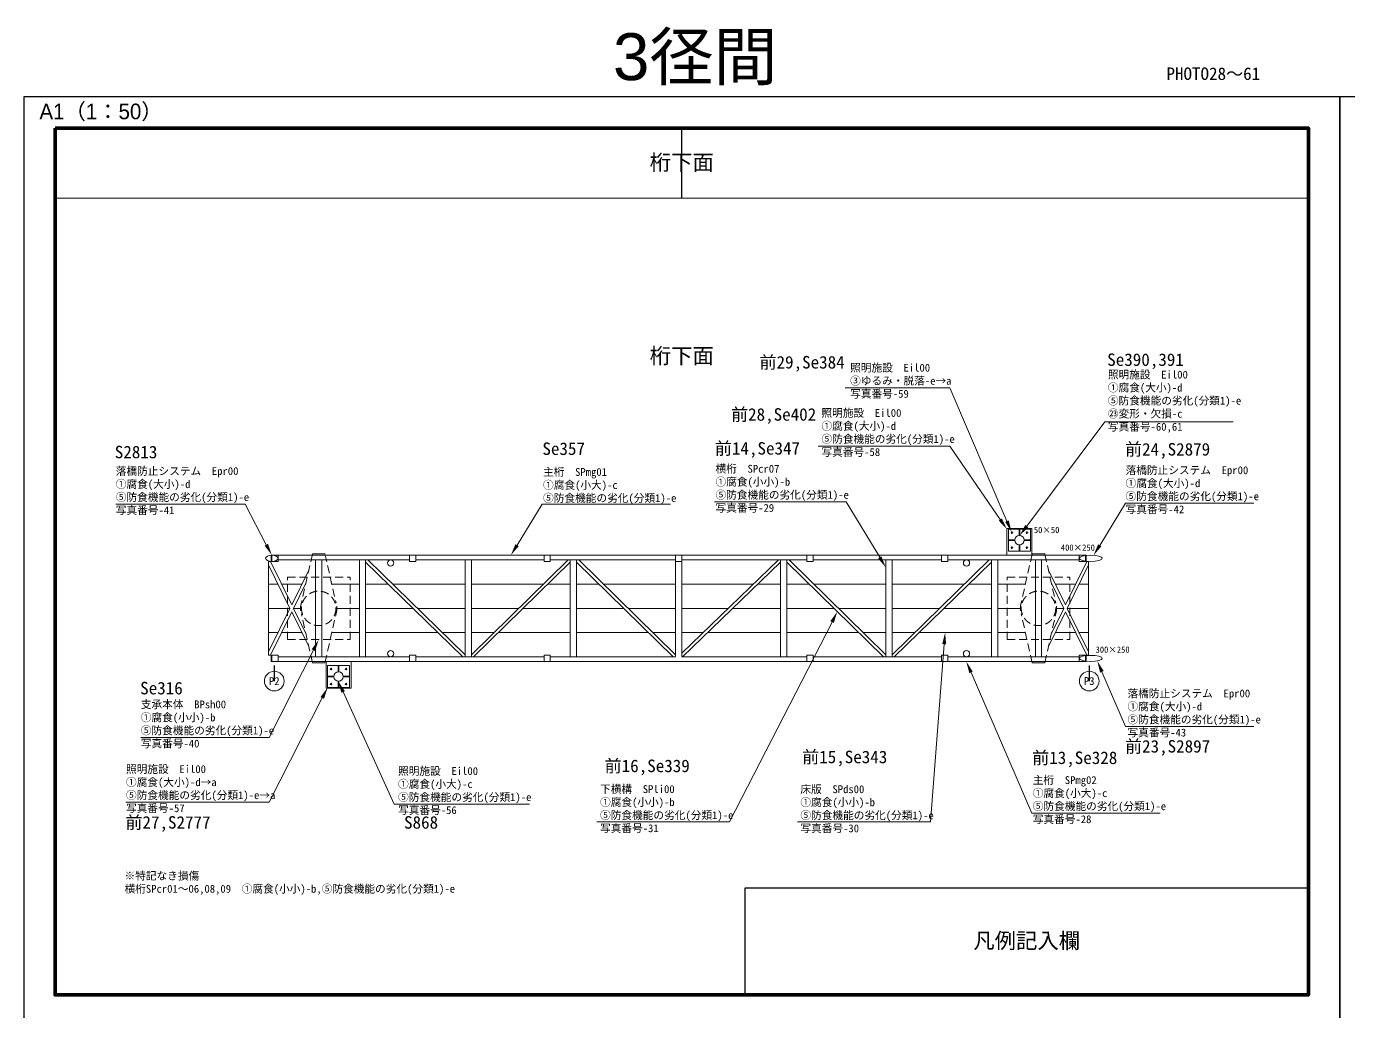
# Model space of a CAD drawing. Header units: millimetres. Extents: x 1420435 to 1630685, y -90750 to 107450.
# Drawn here: x 1504619 to 1546836, y -30850 to 600 of the extents above; entities that cross this region are included whole.
import ezdxf
from ezdxf import colors
from ezdxf.entities.mleader import LeaderData, LeaderLine
from ezdxf.math import Vec2, Vec3

# ---------------------------------------------------------------- set-up
doc = ezdxf.new("R2010")
doc.units = ezdxf.units.MM
doc.linetypes.add('DASHED', pattern=[19.05, 12.7, -6.35])
doc.layers.get('Defpoints').update_dxf_attribs({"color": 4})
for name, color, linetype, lineweight in [('D-DCR-HCH1', 7, 'Continuous', 13), ('D-MTR-FRAM', 7, 'Continuous', 13), ('D-STR', 1, 'Continuous', 13), ('D-STR-DIM', 7, 'Continuous', 13), ('D-STR-HTXT', 7, 'Continuous', 13), ('D-STR-TXT', 7, 'Continuous', 13), ('D-TTL', 2, 'Continuous', 140)]:
    doc.layers.add(name, color=color, linetype=linetype, lineweight=lineweight)
doc.styles.add('MS ゴシック', font='MS Gothic.ttf')
doc.styles.add('MSゴシック', font='MS Gothic.ttf')
doc.styles.get("Standard").update_dxf_attribs({"font": 'arial.ttf'})

msp = doc.modelspace()

# ---------------------------------------------------------------- linework, layer by layer
at = {"layer": 'D-DCR-HCH1', "color": 1}
for centre, major_axis, ratio in [((1512461, -16397), (-198, 0), 0.516072), ((1538629, -16397), (-370, 0), 0.263036)]:
    msp.add_ellipse(centre, major_axis=major_axis, ratio=ratio, dxfattribs=at)
at = {"layer": 'D-DCR-HCH1'}
msp.add_ellipse((1538629, -19597), major_axis=(-370, 0), ratio=0.263036, dxfattribs=at)
at = {"layer": 'D-MTR-FRAM'}
msp.add_lwpolyline([(1505535, -4892), (1505535, -30350), (1545585, -30350), (1545585, -4892)], close=True, dxfattribs=at)
at = {"layer": 'D-STR', "color": 0}
for p, q in [((1536750, -15447), (1535950, -15447)), ((1535950, -15447), (1535950, -16156)), ((1536341, -15668), (1536341, -15487)), ((1536359, -15668), (1536359, -15487)), ((1536750, -15447), (1536750, -16156)), ((1536200, -15808), (1536020, -15808)), ((1536200, -15826), (1536020, -15826)), ((1536341, -15967), (1536341, -16147)), ((1536359, -15967), (1536359, -16147)), ((1536500, -15808), (1536680, -15808)), ((1536500, -15826), (1536680, -15826)), ((1538479, -16297), (1512439, -16297)), ((1512439, -16497), (1512439, -16297)), ((1516859, -16447), (1512659, -16447)), ((1513759, -16257), (1514159, -16257)), ((1513759, -16257), (1513759, -16257)), ((1513859, -19547), (1513859, -16447)), ((1514059, -19547), (1514059, -16447)), ((1515259, -16457), (1515259, -17227)), ((1516859, -16447), (1515359, -16447)), ((1515459, -16457), (1515459, -17227)), ((1518639, -19477), (1515530, -16447)), ((1521159, -16447), (1517059, -16447)), ((1518639, -16457), (1518639, -17227)), ((1521927, -16447), (1518839, -19477)), ((1518839, -16457), (1518839, -17227)), ((1525359, -16447), (1521359, -16447)), ((1521999, -16457), (1521999, -17227)), ((1522199, -16457), (1522199, -17227)), ((1525359, -19477), (1522270, -16447)), ((1525359, -16457), (1525359, -17227)), ((1529559, -16447), (1525559, -16447)), ((1528647, -16447), (1525559, -19428)), ((1525559, -16457), (1525559, -17227)), ((1528719, -16457), (1528719, -17227)), ((1528919, -16457), (1528919, -17227)), ((1532079, -19477), (1528990, -16447)), ((1533859, -16447), (1529759, -16447)), ((1532079, -16457), (1532079, -17227)), ((1535387, -16447), (1532279, -19477)), ((1532279, -16457), (1532279, -17227)), ((1538259, -16447), (1534059, -16447)), ((1535459, -16457), (1535459, -17227)), ((1535659, -16457), (1535659, -17227)), ((1535916, -16257), (1535916, -16257)), ((1535916, -16257), (1535916, -16257)), ((1537159, -16257), (1536759, -16257)), ((1536759, -16257), (1536759, -16257)), ((1537159, -16257), (1537159, -16257)), ((1538479, -16297), (1538479, -16497)), ((1512359, -16497), (1512359, -19497)), ((1512439, -16497), (1512359, -16497)), ((1512359, -16611), (1513041, -17997)), ((1512416, -16497), (1513097, -17883)), ((1513642, -16774), (1513097, -17883)), ((1518567, -19547), (1515459, -16517)), ((1521999, -16517), (1518910, -19547)), ((1525287, -19547), (1522199, -16517)), ((1528719, -16517), (1525579, -19547)), ((1532007, -19547), (1528919, -16517)), ((1535459, -16517), (1532350, -19547)), ((1538479, -16497), (1538559, -16497)), ((1538559, -16497), (1538559, -19497)), ((1512359, -17227), (1512662, -17227)), ((1512775, -17227), (1513420, -17227)), ((1513153, -17996), (1513548, -17193)), ((1515259, -17227), (1514378, -17227)), ((1515259, -17227), (1515259, -17997)), ((1515459, -17227), (1515459, -17997)), ((1515459, -17227), (1516187, -17227)), ((1516331, -17227), (1518639, -17227)), ((1518639, -17227), (1518639, -17997)), ((1518839, -17227), (1518839, -17997)), ((1518839, -17227), (1521132, -17227)), ((1521275, -17227), (1521999, -17227)), ((1521999, -17227), (1521999, -17997)), ((1522199, -17227), (1522199, -17997)), ((1522199, -17227), (1522923, -17227)), ((1523065, -17227), (1525359, -17227)), ((1525359, -17227), (1525359, -17997)), ((1525559, -17227), (1525559, -17997)), ((1525559, -17227), (1527839, -17227)), ((1527983, -17227), (1528719, -17227)), ((1528719, -17227), (1528719, -17997)), ((1528919, -17227), (1528919, -17997)), ((1528919, -17227), (1529643, -17227)), ((1529785, -17227), (1532079, -17227)), ((1532079, -17227), (1532079, -17997)), ((1532279, -17227), (1532279, -17997)), ((1532279, -17227), (1534587, -17227)), ((1534730, -17227), (1535459, -17227)), ((1535459, -17227), (1535459, -17997)), ((1535659, -17227), (1535659, -17997)), ((1535659, -17227), (1536540, -17227)), ((1513041, -17997), (1512359, -19384)), ((1512359, -17997), (1513041, -17997)), ((1512415, -19497), (1513097, -18111)), ((1513097, -18111), (1513642, -19220)), ((1513109, -18022), (1513109, -18022)), ((1513153, -17996), (1513547, -18798)), ((1513153, -17997), (1513379, -17997)), ((1514539, -17997), (1515259, -17997)), ((1515259, -17997), (1515259, -18767)), ((1515459, -17997), (1515459, -18767)), ((1515459, -17997), (1516977, -17997)), ((1517120, -17997), (1518639, -17997)), ((1518639, -17997), (1518639, -18767)), ((1518839, -17997), (1518839, -18767)), ((1518839, -17997), (1520347, -17997)), ((1520490, -17997), (1521999, -17997)), ((1521999, -17997), (1521999, -18767)), ((1522199, -17997), (1522199, -18767)), ((1522199, -17997), (1523707, -17997)), ((1523850, -17997), (1525359, -17997)), ((1525359, -17997), (1525359, -18767)), ((1525559, -17997), (1525559, -18767)), ((1525559, -17997), (1527041, -17997)), ((1527185, -17997), (1528719, -17997)), ((1528719, -17997), (1528719, -18767)), ((1528919, -17997), (1528919, -18767)), ((1528919, -17997), (1530427, -17997)), ((1530570, -17997), (1532079, -17997)), ((1532079, -17997), (1532079, -18767)), ((1532279, -17997), (1532279, -18767)), ((1532279, -17997), (1533797, -17997)), ((1533940, -17997), (1535459, -17997)), ((1535459, -17997), (1535459, -18767)), ((1535659, -17997), (1535659, -18767)), ((1535659, -17997), (1536379, -17997)), ((1522199, -19497), (1522199, -18497)), ((1512359, -18767), (1512662, -18767)), ((1512775, -18767), (1513420, -18767)), ((1515259, -18767), (1514378, -18767)), ((1515259, -18767), (1515259, -19537)), ((1515459, -18767), (1515459, -19537)), ((1515459, -18767), (1517767, -18767)), ((1517910, -18767), (1518639, -18767)), ((1518639, -18767), (1518639, -19537)), ((1518839, -18767), (1518839, -19537)), ((1518839, -18767), (1519563, -18767)), ((1519705, -18767), (1521999, -18767)), ((1521999, -18767), (1521999, -19537)), ((1522199, -18767), (1522199, -19537)), ((1522199, -18767), (1524492, -18767)), ((1524635, -18767), (1525359, -18767)), ((1525359, -18767), (1525359, -19537)), ((1525559, -18767), (1526243, -18767)), ((1525559, -18767), (1525559, -19537)), ((1526387, -18767), (1528719, -18767)), ((1528719, -18767), (1528719, -19537)), ((1528919, -18767), (1528919, -19537)), ((1528919, -18767), (1531212, -18767)), ((1531355, -18767), (1532079, -18767)), ((1532079, -18767), (1532079, -19537)), ((1532279, -18767), (1532279, -19537)), ((1532279, -18767), (1533007, -18767)), ((1533151, -18767), (1535459, -18767)), ((1535459, -18767), (1535459, -19537)), ((1535659, -18767), (1535659, -19537)), ((1535659, -18767), (1536540, -18767)), ((1512439, -19497), (1512359, -19497)), ((1512439, -19697), (1512439, -19497)), ((1538479, -19697), (1512439, -19697)), ((1516859, -19547), (1512659, -19547)), ((1513759, -19737), (1514159, -19737)), ((1513759, -19737), (1513759, -19737)), ((1514159, -19737), (1514159, -19737)), ((1514193, -20547), (1514193, -19838)), ((1514993, -20547), (1514993, -19838)), ((1521159, -19547), (1517059, -19547)), ((1525359, -19547), (1521359, -19547)), ((1529559, -19547), (1525559, -19547)), ((1533859, -19547), (1529759, -19547)), ((1538259, -19547), (1534059, -19547)), ((1537159, -19737), (1536759, -19737)), ((1536759, -19737), (1536759, -19737)), ((1537159, -19737), (1537159, -19737)), ((1538479, -19497), (1538479, -19697)), ((1538479, -19497), (1538559, -19497)), ((1514443, -20168), (1514263, -20168)), ((1514443, -20186), (1514263, -20186)), ((1514584, -20028), (1514584, -19847)), ((1514602, -20028), (1514602, -19847)), ((1514743, -20168), (1514923, -20168)), ((1514743, -20186), (1514923, -20186)), ((1514993, -20547), (1514193, -20547)), ((1514584, -20327), (1514584, -20507)), ((1514602, -20327), (1514602, -20507))]:
    msp.add_line(p, q, dxfattribs=at)
at = {"layer": 'D-STR', "color": 0, "linetype": 'DASHED', "ltscale": 20}
for p, q in [((1513759, -16257), (1513406, -17822)), ((1514159, -16257), (1514512, -17822)), ((1536759, -16257), (1536406, -17822)), ((1537159, -16257), (1537512, -17822)), ((1512959, -18997), (1512959, -16997)), ((1512959, -16997), (1514959, -16997)), ((1514959, -18997), (1514959, -16997)), ((1535959, -18997), (1535959, -16997)), ((1535959, -16997), (1537959, -16997)), ((1537959, -18997), (1537959, -16997)), ((1513759, -19737), (1513406, -18173)), ((1514159, -19737), (1514512, -18173)), ((1536759, -19737), (1536406, -18173)), ((1537159, -19737), (1537512, -18173)), ((1512959, -18997), (1514959, -18997)), ((1535959, -18997), (1537959, -18997))]:
    msp.add_line(p, q, dxfattribs=at)
at = {"layer": 'D-STR', "color": 0, "linetype": 'DASHED'}
for p, q in [((1535950, -16297), (1535950, -16156)), ((1536750, -16297), (1535950, -16297)), ((1536750, -16156), (1536750, -16297)), ((1514993, -19697), (1514193, -19697)), ((1514193, -19697), (1514193, -19838)), ((1514993, -19838), (1514993, -19697))]:
    msp.add_line(p, q, dxfattribs=at)
at = {"layer": 'D-STR', "color": 0}
for points in [[(1536700, -15467), (1536000, -15467), (1536000, -16167), (1536700, -16167)], [(1512659, -16497), (1512459, -16497), (1512459, -16297), (1512659, -16297)], [(1517059, -16497), (1516859, -16497), (1516859, -16297), (1517059, -16297)], [(1521359, -16497), (1521159, -16497), (1521159, -16297), (1521359, -16297)], [(1525559, -16497), (1525359, -16497), (1525359, -16297), (1525559, -16297)], [(1529759, -16497), (1529559, -16497), (1529559, -16297), (1529759, -16297)], [(1534059, -16497), (1533859, -16497), (1533859, -16297), (1534059, -16297)], [(1538459, -16497), (1538259, -16497), (1538259, -16297), (1538459, -16297)], [(1512659, -19497), (1512459, -19497), (1512459, -19697), (1512659, -19697)], [(1514943, -20527), (1514243, -20527), (1514243, -19827), (1514943, -19827)], [(1517059, -19497), (1516859, -19497), (1516859, -19697), (1517059, -19697)], [(1521359, -19497), (1521159, -19497), (1521159, -19697), (1521359, -19697)], [(1529759, -19497), (1529559, -19497), (1529559, -19697), (1529759, -19697)], [(1534059, -19497), (1533859, -19497), (1533859, -19697), (1534059, -19697)], [(1538459, -19497), (1538259, -19497), (1538259, -19697), (1538459, -19697)]]:
    msp.add_lwpolyline(points, close=True, dxfattribs=at)
for points in [[(1536341, -15487), (1536359, -15487)], [(1536020, -15826), (1536020, -15808)], [(1536680, -15826), (1536680, -15808)], [(1536341, -16147), (1536359, -16147)], [(1514263, -20168), (1514263, -20186)], [(1514923, -20168), (1514923, -20186)], [(1514584, -20507), (1514602, -20507)]]:
    msp.add_lwpolyline(points, dxfattribs=at)
for centre, radius in [((1536110, -15577), 25), ((1536590, -15577), 25), ((1536110, -16057), 25), ((1536350, -15817), 150), ((1536590, -16057), 25), ((1516259, -16547), 100), ((1534659, -16547), 100), ((1516259, -19447), 100), ((1534659, -19447), 100), ((1514353, -19937), 25), ((1514593, -20177), 150), ((1514833, -19937), 25), ((1514353, -20417), 25), ((1514833, -20417), 25)]:
    msp.add_circle(centre, radius, dxfattribs=at)
at = {"layer": 'D-STR', "color": 0, "linetype": 'DASHED', "ltscale": 20}
for centre in [(1513959, -17997), (1536959, -17997)]:
    msp.add_circle(centre, 550, dxfattribs=at)
for centre, start, end in [((1513959, -17997), 162.3659, 197.6341), ((1513959, -17997), 342.3659, 17.6341), ((1536959, -17997), 162.3659, 197.6341), ((1536959, -17997), 342.3659, 17.6341)]:
    msp.add_arc(centre, 580, start, end, dxfattribs=at)
at = {"layer": 'D-STR-DIM'}
for p, q in [((1535559, -16447), (1534059, -16447)), ((1536859, -19547), (1536859, -16447)), ((1537059, -19547), (1537059, -16447)), ((1537821, -17883), (1537276, -16774)), ((1538503, -16497), (1537821, -17883)), ((1537877, -17997), (1538559, -16610)), ((1537765, -17998), (1537371, -17196)), ((1537499, -17227), (1538144, -17227)), ((1538256, -17227), (1538559, -17227)), ((1537276, -19220), (1537821, -18111)), ((1537765, -17998), (1537370, -18801)), ((1537539, -17997), (1537765, -17997)), ((1538502, -19497), (1537821, -18111)), ((1538559, -19383), (1537877, -17997)), ((1537877, -17997), (1538559, -17997)), ((1537499, -18767), (1538144, -18767)), ((1538256, -18767), (1538559, -18767))]:
    msp.add_line(p, q, dxfattribs=at)
at = {"layer": 'D-STR-TXT'}
for centre in [(1512540, -20321), (1538580, -20321)]:
    msp.add_circle(centre, 315, dxfattribs=at)
at = {"layer": 'D-TTL', "linetype": 'Continuous'}
msp.add_lwpolyline([(1505535, -2650), (1545585, -2650), (1545585, -30350), (1505535, -30350)], close=True, dxfattribs=at)
at = {"layer": 'Defpoints'}
for p, q in [((1525560, -4892), (1525560, -2650)), ((1512540, -19821), (1512540, -20321)), ((1538580, -19821), (1538580, -20321))]:
    msp.add_line(p, q, dxfattribs=at)
at = {"layer": 'Defpoints', "linetype": 'Continuous'}
for points in [[(1504535, -31350), (1546585, -31350), (1546585, -1650), (1504535, -1650)], [(1546585, -31350), (1588635, -31350), (1588635, -1650), (1546585, -1650)]]:
    msp.add_lwpolyline(points, close=True, dxfattribs=at)
at = {"layer": 'Defpoints'}
msp.add_lwpolyline([(1527578, -30350), (1545585, -30350), (1545585, -26935), (1527578, -26935)], close=True, dxfattribs=at)

# ---------------------------------------------------------------- texts
at = {"layer": 'D-STR-HTXT'}
msp.add_text('3径間', height=1500, dxfattribs=at).set_placement((1523361, -1117))
at = {"layer": 'D-STR-HTXT', "color": 5, "char_height": 250, "attachment_point": 7, "style": 'MSゴシック'}
for s, insert in [('\\pxt4,5;照明施設\u3000Eil00\u3000\\P\\ptz;③ゆるみ・脱落-e→a\\P写真番号-59', (1530941, -11295)), ('\\pxt4,5;照明施設\u3000Eil00\u3000\\P\\ptz;①腐食(大小)-d→a\\P⑤防食機能の劣化(分類1)-e→a\\P写真番号-57', (1507801, -24538))]:
    msp.add_mtext_dynamic_manual_height_columns(s, width=5003.85, gutter_width=50, heights=[0], dxfattribs=dict(at, insert=insert))
at = {"layer": 'D-STR-HTXT', "color": 1, "char_height": 250, "attachment_point": 7, "style": 'MSゴシック'}
for s, insert in [('\\pxt4,5;照明施設\u3000Eil00\u3000\\P\\ptz;①腐食(大小)-d\\P⑤防食機能の劣化(分類1)-e\\P㉓変形・欠損-c\\P写真番号-60,61', (1539177, -12383)), ('\\pxt4,5;落橋防止システム\u3000Epr00\u3000\\P\\ptz;①腐食(大小)-d\\P⑤防食機能の劣化(分類1)-e\\P写真番号-41', (1507475, -15014)), ('\\pxt4,5;落橋防止システム\u3000Epr00\u3000\\P\\ptz;①腐食(大小)-d\\P⑤防食機能の劣化(分類1)-e\\P写真番号-42', (1539743, -14986)), ('\\pxt4,5;支承本体\u3000BPsh00\u3000\\P\\ptz;①腐食(小小)-b\\P⑤防食機能の劣化(分類1)-e\\P写真番号-40', (1508274, -22470)), ('\\pxt4,5;照明施設\u3000Eil00\u3000\\P\\ptz;①腐食(小大)-c\\P⑤防食機能の劣化(分類1)-e\\P写真番号-56', (1516495, -24600))]:
    msp.add_mtext_dynamic_manual_height_columns(s, width=5003.85, gutter_width=50, heights=[0], dxfattribs=dict(at, insert=insert))
at = {"layer": 'D-STR-HTXT', "char_height": 250, "attachment_point": 7, "style": 'MSゴシック'}
for s, width, insert in [('\\pxt4,5;照明施設\u3000Eil00\u3000\\P\\ptz;①腐食(大小)-d\\P⑤防食機能の劣化(分類1)-e\\P写真番号-58', 5003.85, (1530024, -13156)), ('\\pxt4,5;主桁\u3000SPmg01\u3000\\P\\ptz;①腐食(小大)-c\\P⑤防食機能の劣化(分類1)-e\\P\u3000', 5003.85, (1521128, -15014)), ('\\pxt4,5;横桁\u3000SPcr07\u3000\\P\\ptz;①腐食(小小)-b\\P⑤防食機能の劣化(分類1)-e\\P写真番号-29', 5003.85, (1526638, -14940)), ('\\pxt4,5;落橋防止システム\u3000Epr00\u3000\\P\\ptz;①腐食(大小)-d\\P⑤防食機能の劣化(分類1)-e\\P写真番号-43', 5003.85, (1539804, -22120)), ('\\pxt4,5;下横構\u3000SPli00\u3000\\P\\ptz;①腐食(小小)-b\\P⑤防食機能の劣化(分類1)-e\\P写真番号-31', 5003.85, (1522949, -25177)), ('\\pxt4,5;床版\u3000SPds00\u3000\\P\\ptz;①腐食(小小)-b\\P⑤防食機能の劣化(分類1)-e\\P写真番号-30', 5003.85, (1529351, -25181)), ('\\pxt4,5;主桁\u3000SPmg02\u3000\\P\\ptz;①腐食(小大)-c\\P⑤防食機能の劣化(分類1)-e\\P写真番号-28', 5003.85, (1536776, -24889)), ('\\pxt4,5;※特記なき損傷\\P横桁SPcr01～06,08,09\u3000①腐食(小小)-b,⑤防食機能の劣化(分類1)-e', 12911.61, (1507754, -27151))]:
    msp.add_mtext_dynamic_manual_height_columns(s, width=width, gutter_width=50, heights=[0], dxfattribs=dict(at, insert=insert))
at = {"layer": 'D-STR-TXT', "char_height": 500, "attachment_point": 5, "style": 'MS ゴシック'}
for insert in [(1525560, -3771), (1525560, -9952)]:
    msp.add_mtext('{\\fMS PGothic|b0|i0|c128|p50;桁下面}', dxfattribs=dict(at, insert=insert))
at = {"layer": 'D-STR-TXT', "color": 1, "char_height": 200, "attachment_point": 5, "style": 'MSゴシック'}
for s, insert in [('50×50', (1537220, -15494)), ('400×250', (1538218, -16056))]:
    msp.add_mtext_dynamic_manual_height_columns(s, width=4536.57, gutter_width=25, heights=[0], dxfattribs=dict(at, insert=insert))
at = {"layer": 'D-STR-TXT', "attachment_point": 5, "style": 'MSゴシック'}
for s, width, gutter_width, insert, char_height in [('300×250', 4536.57, 25, (1539327, -19317), 200), ('P2', 7776.97, 42.9, (1512540, -20321), 250), ('P3', 7776.97, 42.9, (1538580, -20321), 250)]:
    msp.add_mtext_dynamic_manual_height_columns(s, width=width, gutter_width=gutter_width, heights=[0], dxfattribs=dict(at, insert=insert, char_height=char_height))
at = {"layer": 'Defpoints', "style": 'MS ゴシック'}
for s, p in [('PHOTO28～61', (1541049, -1111)), ('前29,Se384', (1528043, -10332)), ('Se390,391', (1539156, -10249)), ('前28,Se402', (1527134, -12000)), ('前14,Se347', (1526617, -13084)), ('前24,S2879', (1539723, -13113)), ('S2813', (1507443, -13201)), ('Se357', (1521107, -13095)), ('Se316', (1508254, -20746)), ('前23,S2897', (1539723, -22605)), ('前16,Se339', (1523094, -23230)), ('前15,Se343', (1529406, -22945)), ('前13,Se328', (1536756, -22971)), ('前27,S2777', (1507780, -25037)), ('S868', (1516686, -25037))]:
    msp.add_text(s, height=400, dxfattribs=at).set_placement(p)
at = {"layer": 'Defpoints', "char_height": 500}
for s, insert, attachment_point, style in [('{\\fMS PGothic|b0|i0|c128|p50;A1（1：50）}', (1505035, -2150), 4, 'MS ゴシック'), ('{\\fMS PGothic|b0|i0|c128|p50;凡例記入欄}', (1536582, -28643), 5, 'MSゴシック')]:
    msp.add_mtext(s, dxfattribs=dict(at, insert=insert, attachment_point=attachment_point, style=style))

# ---------------------------------------------------------------- leaders
at = {"layer": 'D-STR-HTXT', "color": 5}
ml = msp.add_multileader_mtext('Standard', dxfattribs=at)
ml.set_content('', color=1, style='MSゴシック')
ml.set_leader_properties(color=256, linetype='ByLayer', lineweight=13)
ml.build(insert=Vec2(0, 0))
ml.multileader.update_dxf_attribs({"text_left_attachment_type": 8, "text_right_attachment_type": 5, "dogleg_length": 2948, "arrow_head_size": 375})
ctx = ml.context
ctx.base_point, ctx.char_height, ctx.arrow_head_size, ctx.plane_origin = Vec3(1530783, -10949), 400, 375, Vec3(1529048, -14945)
ctx.left_attachment, ctx.right_attachment, ctx.text_align_type = 8, 5, 2
notes = []
notes.append((ctx, [(0, (1, 1, 0), (1534125, -10949), (-1, 0), 3338, [(0, [(1536099, -15555)], 0, [])])]))
ctx.mtext.insert, ctx.mtext.alignment, ctx.mtext.flow_direction = Vec3(1530785, -10549), 3, 5
at = {"layer": 'D-STR-HTXT', "color": 1}
ml = msp.add_multileader_mtext('Standard', dxfattribs=at)
ml.set_content('', color=1, style='MSゴシック')
ml.set_leader_properties(color=256, linetype='ByLayer', lineweight=13)
ml.build(insert=Vec2(0, 0))
ml.multileader.update_dxf_attribs({"text_left_attachment_type": 8, "text_right_attachment_type": 5, "dogleg_length": 2948, "arrow_head_size": 375})
ctx = ml.context
ctx.base_point, ctx.char_height, ctx.arrow_head_size, ctx.plane_origin = Vec3(1543179, -12037), 400, 375, Vec3(1548293, -16032)
ctx.left_attachment, ctx.right_attachment, ctx.text_align_type = 8, 5, 2
notes.append((ctx, [(0, (1, 1, 0), (1539080, -12037), (1, 0), 4099, [(0, [(1536359, -15668)], 0, [])])]))
ctx.mtext.insert, ctx.mtext.alignment, ctx.mtext.flow_direction = Vec3(1543181, -11637), 3, 5
at = {"layer": 'D-STR-HTXT'}
ml = msp.add_multileader_mtext('Standard', dxfattribs=at)
ml.set_content('', color=1, style='MSゴシック')
ml.set_leader_properties(color=256, linetype='ByLayer', lineweight=13)
ml.build(insert=Vec2(0, 0))
ml.multileader.update_dxf_attribs({"text_left_attachment_type": 8, "text_right_attachment_type": 5, "dogleg_length": 2948, "arrow_head_size": 375})
ctx = ml.context
ctx.base_point, ctx.char_height, ctx.arrow_head_size, ctx.plane_origin = Vec3(1529918, -12810), 400, 375, Vec3(1539067, -15258)
ctx.left_attachment, ctx.right_attachment, ctx.text_align_type = 8, 5, 2
notes.append((ctx, [(1, (1, 1, 0), (1534125, -12810), (-1, 0), 4203, [(0, [(1535950, -15467)], 0, [])])]))
ctx.mtext.insert, ctx.mtext.alignment, ctx.mtext.flow_direction = Vec3(1529920, -12410), 3, 5
at = {"layer": 'D-STR-HTXT', "color": 1}
ml = msp.add_multileader_mtext('Standard', dxfattribs=at)
ml.set_content('', color=1, style='MSゴシック')
ml.set_leader_properties(color=256, linetype='ByLayer', lineweight=13)
ml.build(insert=Vec2(0, 0))
ml.multileader.update_dxf_attribs({"text_left_attachment_type": 8, "text_right_attachment_type": 5, "dogleg_length": 2948, "arrow_head_size": 375})
ctx = ml.context
ctx.base_point, ctx.char_height, ctx.arrow_head_size, ctx.plane_origin = Vec3(1507471, -14668), 400, 375, Vec3(1516134, -18663)
ctx.left_attachment, ctx.right_attachment, ctx.text_align_type = 8, 5, 2
notes.append((ctx, [(1, (1, 1, 0), (1511606, -14668), (-1, 0), 4130, [(0, [(1512459, -16297)], 0, [])])]))
ctx.mtext.insert, ctx.mtext.alignment, ctx.mtext.flow_direction = Vec3(1507473, -14268), 3, 5
at = {"layer": 'D-STR-HTXT'}
ml = msp.add_multileader_mtext('Standard', dxfattribs=at)
ml.set_content('', color=1, style='MSゴシック')
ml.set_leader_properties(color=256, linetype='ByLayer', lineweight=13)
ml.build(insert=Vec2(0, 0))
ml.multileader.update_dxf_attribs({"text_left_attachment_type": 8, "text_right_attachment_type": 5, "dogleg_length": 2948, "arrow_head_size": 375})
ctx = ml.context
ctx.base_point, ctx.char_height, ctx.arrow_head_size, ctx.plane_origin = Vec3(1525202, -14668), 400, 375, Vec3(1530244, -18663)
ctx.left_attachment, ctx.right_attachment, ctx.text_align_type = 8, 5, 2
notes.append((ctx, [(0, (1, 1, 0), (1521103, -14668), (1, 0), 4099, [(0, [(1520100, -16297)], 0, [])])]))
ctx.mtext.insert, ctx.mtext.alignment, ctx.mtext.flow_direction = Vec3(1525204, -14268), 3, 5
ml = msp.add_multileader_mtext('Standard', dxfattribs=at)
ml.set_content('', color=1, style='MSゴシック')
ml.set_leader_properties(color=256, linetype='ByLayer', lineweight=13)
ml.build(insert=Vec2(0, 0))
ml.multileader.update_dxf_attribs({"text_left_attachment_type": 8, "text_right_attachment_type": 5, "dogleg_length": 2948, "arrow_head_size": 375})
ctx = ml.context
ctx.base_point, ctx.char_height, ctx.arrow_head_size, ctx.plane_origin = Vec3(1526605, -14589), 400, 375, Vec3(1535754, -17037)
ctx.left_attachment, ctx.right_attachment, ctx.text_align_type = 8, 5, 2
notes.append((ctx, [(1, (1, 1, 0), (1530812, -14589), (-1, 0), 4203, [(0, [(1532079, -16686)], 0, [])])]))
ctx.mtext.insert, ctx.mtext.alignment, ctx.mtext.flow_direction = Vec3(1526607, -14189), 3, 5
at = {"layer": 'D-STR-HTXT', "color": 1}
ml = msp.add_multileader_mtext('Standard', dxfattribs=at)
ml.set_content('', color=1, style='MSゴシック')
ml.set_leader_properties(color=256, linetype='ByLayer', lineweight=13)
ml.build(insert=Vec2(0, 0))
ml.multileader.update_dxf_attribs({"text_left_attachment_type": 8, "text_right_attachment_type": 5, "dogleg_length": 2948, "arrow_head_size": 375})
ctx = ml.context
ctx.base_point, ctx.char_height, ctx.arrow_head_size, ctx.plane_origin = Vec3(1543843, -14640), 400, 375, Vec3(1548860, -18636)
ctx.left_attachment, ctx.right_attachment, ctx.text_align_type = 8, 5, 2
notes.append((ctx, [(0, (1, 1, 0), (1539743, -14640), (1, 0), 4099, [(0, [(1538719, -16303)], 0, [])])]))
ctx.mtext.insert, ctx.mtext.alignment, ctx.mtext.flow_direction = Vec3(1543845, -14240), 3, 5
at = {"layer": 'D-STR-HTXT'}
ml = msp.add_multileader_mtext('Standard', dxfattribs=at)
ml.set_content('', color=1, style='MSゴシック')
ml.set_leader_properties(color=256, linetype='ByLayer', lineweight=13)
ml.build(insert=Vec2(0, 0))
ml.multileader.update_dxf_attribs({"text_left_attachment_type": 8, "text_right_attachment_type": 5, "dogleg_length": 2948, "arrow_head_size": 375})
ctx = ml.context
ctx.base_point, ctx.char_height, ctx.arrow_head_size, ctx.plane_origin = Vec3(1522846, -24822), 400, 375, Vec3(1532231, -28552)
ctx.left_attachment, ctx.right_attachment, ctx.text_align_type = 8, 5, 2
notes.append((ctx, [(1, (1, 1, 0), (1527083, -24822), (-1, 0), 4233, [(0, [(1530533, -18100)], 0, [])])]))
ctx.mtext.insert, ctx.mtext.alignment, ctx.mtext.flow_direction = Vec3(1522848, -24422), 3, 5
at = {"layer": 'D-STR-HTXT', "color": 1}
ml = msp.add_multileader_mtext('Standard', dxfattribs=at)
ml.set_content('', color=1, style='MSゴシック')
ml.set_leader_properties(color=256, linetype='ByLayer', lineweight=13)
ml.build(insert=Vec2(0, 0))
ml.multileader.update_dxf_attribs({"text_left_attachment_type": 8, "text_right_attachment_type": 5, "dogleg_length": 2948, "arrow_head_size": 375})
ctx = ml.context
ctx.base_point, ctx.char_height, ctx.arrow_head_size, ctx.plane_origin = Vec3(1508270, -22124), 400, 375, Vec3(1517610, -26119)
ctx.left_attachment, ctx.right_attachment, ctx.text_align_type = 8, 5, 2
notes.append((ctx, [(1, (1, 1, 0), (1512373, -22124), (-1, 0), 4099, [(0, [(1513959, -18997)], 0, [])])]))
ctx.mtext.insert, ctx.mtext.alignment, ctx.mtext.flow_direction = Vec3(1508272, -21724), 3, 5
at = {"layer": 'D-STR-HTXT'}
ml = msp.add_multileader_mtext('Standard', dxfattribs=at)
ml.set_content('', color=1, style='MSゴシック')
ml.set_leader_properties(color=256, linetype='ByLayer', lineweight=13)
ml.build(insert=Vec2(0, 0))
ml.multileader.update_dxf_attribs({"text_left_attachment_type": 8, "text_right_attachment_type": 5, "dogleg_length": 2948, "arrow_head_size": 375})
ctx = ml.context
ctx.base_point, ctx.char_height, ctx.arrow_head_size, ctx.plane_origin = Vec3(1529257, -24822), 400, 375, Vec3(1544326, -28552)
ctx.left_attachment, ctx.right_attachment, ctx.text_align_type = 8, 5, 2
notes.append((ctx, [(1, (1, 1, 0), (1533506, -24822), (-1, 0), 4244, [(0, [(1533975, -18767)], 0, [])])]))
ctx.mtext.insert, ctx.mtext.alignment, ctx.mtext.flow_direction = Vec3(1529259, -24422), 3, 5
ml = msp.add_multileader_mtext('Standard', dxfattribs=at)
ml.set_content('', color=1, style='MSゴシック')
ml.set_leader_properties(color=256, linetype='ByLayer', lineweight=13)
ml.build(insert=Vec2(0, 0))
ml.multileader.update_dxf_attribs({"text_left_attachment_type": 8, "text_right_attachment_type": 5, "dogleg_length": 2948, "arrow_head_size": 375})
ctx = ml.context
ctx.base_point, ctx.char_height, ctx.arrow_head_size, ctx.plane_origin = Vec3(1540850, -24543), 400, 375, Vec3(1545892, -28538)
ctx.left_attachment, ctx.right_attachment, ctx.text_align_type = 8, 5, 2
notes.append((ctx, [(0, (1, 1, 0), (1536751, -24543), (1, 0), 4099, [(0, [(1534654, -19697)], 0, [])])]))
ctx.mtext.insert, ctx.mtext.alignment, ctx.mtext.flow_direction = Vec3(1540852, -24143), 3, 5
ml = msp.add_multileader_mtext('Standard', dxfattribs=at)
ml.set_content('', color=1, style='MSゴシック')
ml.set_leader_properties(color=256, linetype='ByLayer', lineweight=13)
ml.build(insert=Vec2(0, 0))
ml.multileader.update_dxf_attribs({"text_left_attachment_type": 8, "text_right_attachment_type": 5, "dogleg_length": 2948, "arrow_head_size": 375})
ctx = ml.context
ctx.base_point, ctx.char_height, ctx.arrow_head_size, ctx.plane_origin = Vec3(1543843, -21774), 400, 375, Vec3(1549491, -25770)
ctx.left_attachment, ctx.right_attachment, ctx.text_align_type = 8, 5, 2
notes.append((ctx, [(0, (1, 1, 0), (1539743, -21774), (1, 0), 4099, [(0, [(1538838, -19678)], 0, [])])]))
ctx.mtext.insert, ctx.mtext.alignment, ctx.mtext.flow_direction = Vec3(1543845, -21374), 3, 5
at = {"layer": 'D-STR-HTXT', "color": 5}
ml = msp.add_multileader_mtext('Standard', dxfattribs=at)
ml.set_content('', color=1, style='MSゴシック')
ml.set_leader_properties(color=256, linetype='ByLayer', lineweight=13)
ml.build(insert=Vec2(0, 0))
ml.multileader.update_dxf_attribs({"text_left_attachment_type": 8, "text_right_attachment_type": 5, "dogleg_length": 2948, "arrow_head_size": 375})
ctx = ml.context
ctx.base_point, ctx.char_height, ctx.arrow_head_size, ctx.plane_origin = Vec3(1507797, -24192), 400, 375, Vec3(1507830, -28188)
ctx.left_attachment, ctx.right_attachment, ctx.text_align_type = 8, 5, 2
notes.append((ctx, [(0, (1, 1, 0), (1512373, -24192), (-1, 0), 4572, [(0, [(1514243, -20527)], 0, [])])]))
ctx.mtext.insert, ctx.mtext.alignment, ctx.mtext.flow_direction = Vec3(1507799, -23792), 3, 5
at = {"layer": 'D-STR-HTXT', "color": 1}
ml = msp.add_multileader_mtext('Standard', dxfattribs=at)
ml.set_content('', color=1, style='MSゴシック')
ml.set_leader_properties(color=256, linetype='ByLayer', lineweight=13)
ml.build(insert=Vec2(0, 0))
ml.multileader.update_dxf_attribs({"text_left_attachment_type": 8, "text_right_attachment_type": 5, "dogleg_length": 2948, "arrow_head_size": 375})
ctx = ml.context
ctx.base_point, ctx.char_height, ctx.arrow_head_size, ctx.plane_origin = Vec3(1520689, -24254), 400, 375, Vec3(1516466, -28250)
ctx.left_attachment, ctx.right_attachment, ctx.text_align_type = 8, 5, 2
notes.append((ctx, [(0, (1, 1, 0), (1516374, -24254), (1, 0), 4315, [(0, [(1514584, -20327)], 0, [])])]))
ctx.mtext.insert, ctx.mtext.alignment, ctx.mtext.flow_direction = Vec3(1520691, -23854), 3, 5
for ctx, leaders in notes:
    for number, flags, end, landing, length, lines in leaders:
        leader = LeaderData()
        leader.index, (leader.has_last_leader_line, leader.has_dogleg_vector, leader.attachment_direction) = number, flags
        leader.last_leader_point, leader.dogleg_vector, leader.dogleg_length = Vec3(end), Vec3(landing), length
        for number, points, colour, breaks in lines:
            line = LeaderLine()
            line.index, line.vertices, line.color, line.breaks = number, Vec3.list(points), colors.encode_raw_color(colour), breaks
            leader.lines.append(line)
        ctx.leaders.append(leader)

doc.saveas('drawing.dxf')
